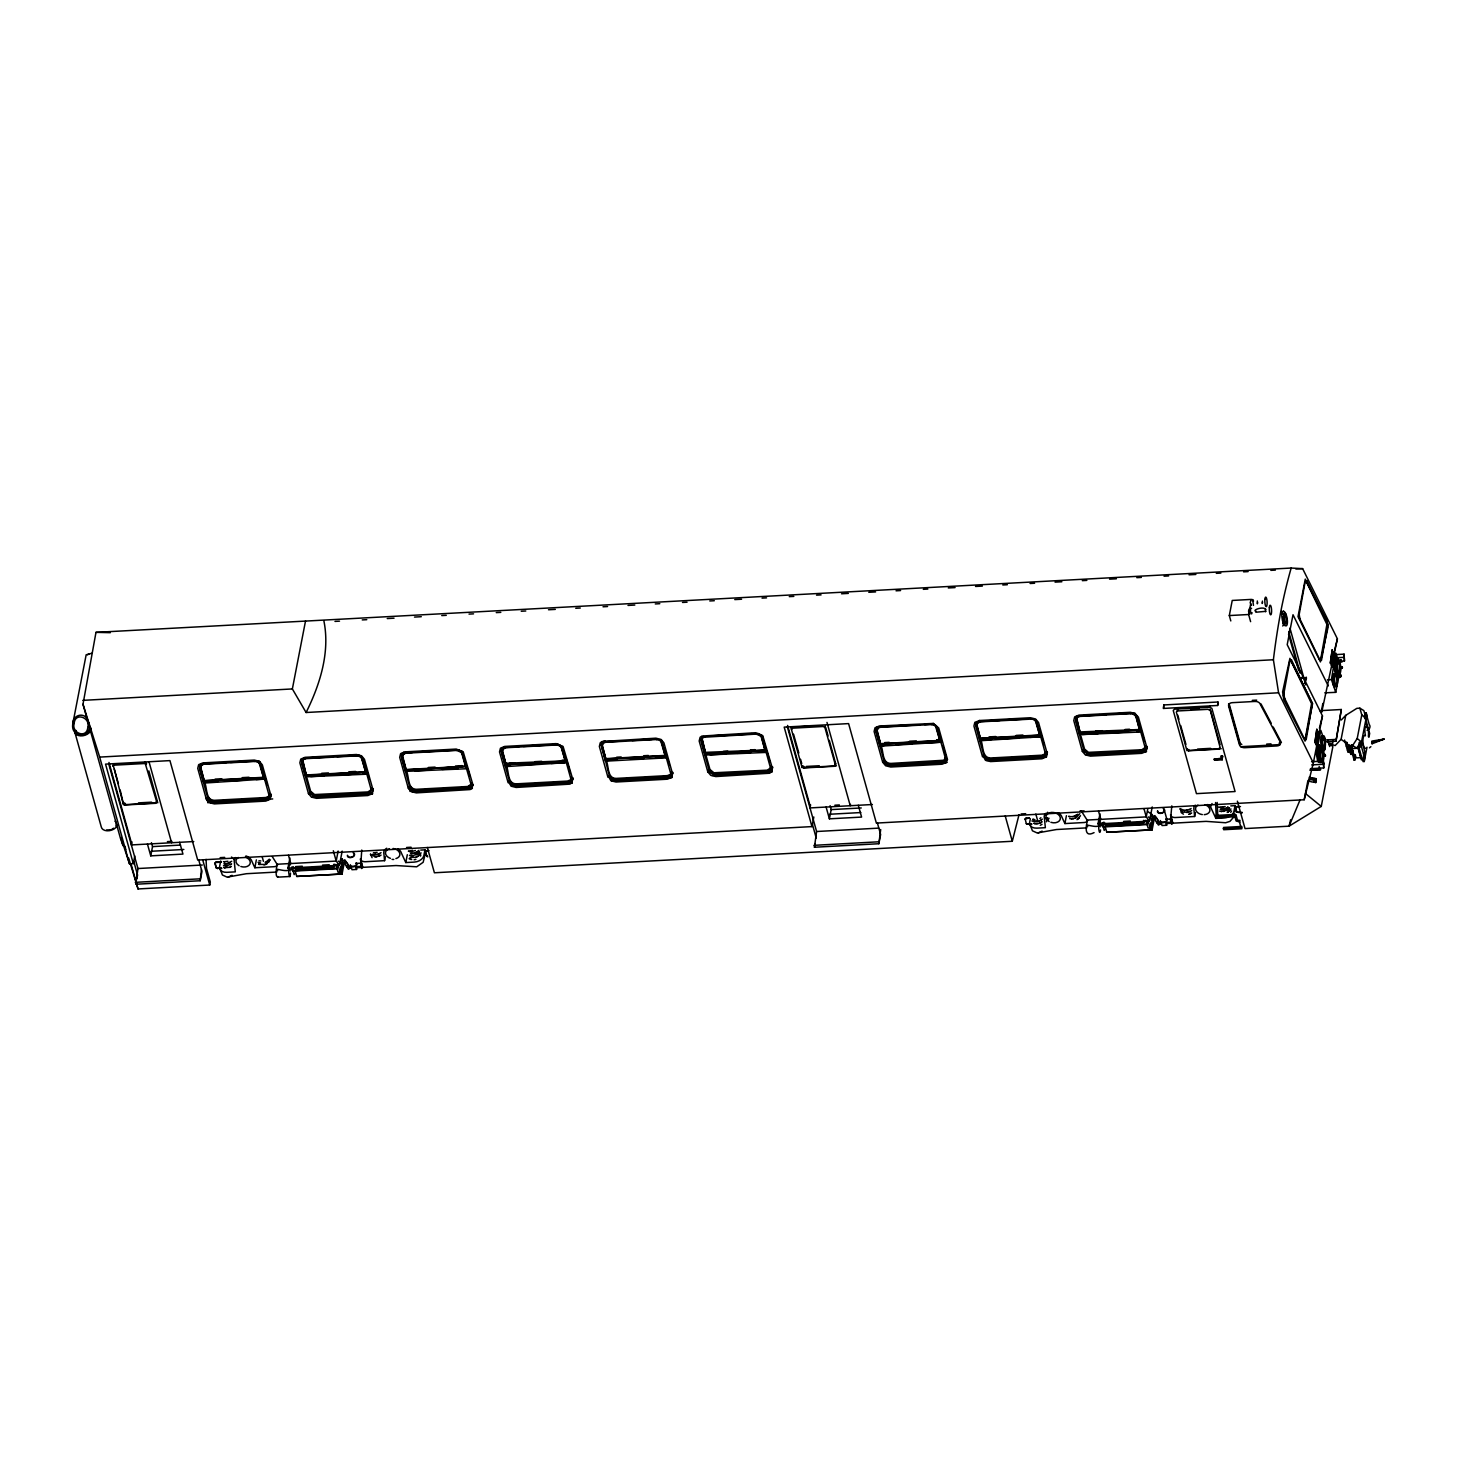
<?xml version="1.0" encoding="UTF-8"?>
<svg xmlns="http://www.w3.org/2000/svg" width="1457" height="1457" viewBox="0 0 1457 1457"><rect width="100%" height="100%" fill="white"/><g stroke="black" fill="none" stroke-linecap="round" stroke-linejoin="round"><path stroke-width="1.5" d="M1314.141 782.209C1305.636 781.772 1308.714 776.69 1315.798 780.296L1315.78 782.573L1314.141 782.209L1314.505 780.387L1308.75 779.149M1316.145 780.952L1316.163 778.675L1314.542 778.329L1315.78 782.573M92.119 653.191L86.163 654.794L72.923 723.109C69.444 739.537 94.486 738.317 88.622 722.253M370.533 854.021L372.063 857.699M1100.563 829.944C1099.234 839.086 1097.267 818.961 1100.29 826.811M1368.36 736.605C1369.707 724.839 1362.896 721.634 1365.428 735.803M1323.102 758.241L1322.701 762.812M1255.989 611.23C1251.29 610.41 1263.966 605.675 1265.787 609.591M1262.563 602.506L1262.199 603.489L1262.418 601.104M1283.69 692.658L1284.673 699.014M1299.043 613.433L1300.026 619.808M1163.487 708.43L1163.815 704.951L1217.943 702.001L1218.343 703.44L1217.615 705.479L1163.487 708.43L1163.815 704.951M1217.615 705.479L1217.943 702.001M220.244 869.173L222.375 874.983L227.11 877.15L246.433 873.708L276.812 872.051M1030.299 825.117L1032.43 830.8L1037.165 832.967L1056.489 829.525L1086.867 827.867M1234.443 814.9L1234.553 813.989M361.755 850.05L361.045 860.431A4.917 3.479 11 0 0 365.525 861.706L384.575 860.668L385.34 856.734M1171.81 805.867L1170.481 820.127L1171.665 824.334L1172.885 823.169L1170.536 814.754L1171.1 816.248A4.917 3.479 11 0 0 1175.58 817.523L1194.631 816.485L1195.396 812.551M290.234 870.995C286.756 863.345 289.961 884.563 290.489 873.071M1150.739 822.713L1151.831 829.871L1151.886 822.385M1331.061 743.088L1329.695 746.512L1327.673 740.593M1252.055 612.705C1251.053 617.495 1249.341 606.895 1251.581 608.334M1319.678 751.848L1320.315 748.588L1318.931 746.512L1320.625 748.57L1319.678 751.848L1319.842 746.949M1335.432 662.516L1335.923 658.801L1337.034 658.728L1336.998 664.101L1336.852 659.22L1335.432 662.516L1336.852 659.22M1333.137 740.265L1332.463 744.727L1335.158 745.547L1341.114 739.318L1345.758 715.332L1356.868 708.339L1359.873 708.175L1363.861 710.615L1366.101 718.465L1361.512 742.068L1356.613 748.006L1352.624 745.547L1349.619 745.711L1341.114 739.318M134.791 855.933L133.316 863.6L129.473 863.819L120.895 837.593L123.08 845.807L120.457 838.394L82.994 704.259L95.98 632.356L1291.175 568.048L1302.631 568.631L1337.399 638.84L1321.699 712.346M155.626 802.971L123.463 804.719L113.154 764.925M112.881 766.309L114.265 763.814M120.166 790.058L123.408 803.991L125.12 804.974L155.68 803.299L157.065 800.804L155.68 803.299M125.12 804.974L125.375 803.59L123.681 802.625M156.791 802.17L144.826 762.138M146.265 764.488L146.538 763.104M131.95 841.855L131.349 844.933L193.745 841.545M198.698 859.812L201.977 871.541L200.192 880.738L135.792 884.253L137.941 868.536L108.71 763.832M136.867 878.735L137.577 875.056L133.753 861.36M179.648 842.31L182.945 854.093L150.745 855.86L152.53 846.608L151.437 842.674M256.122 779.55L265.174 779.058L203.962 783.083L204.253 781.553C207.513 787.162 205.146 800.239 214.416 800.312L265.811 797.507L268.926 796.232L269.6 793.482M259.965 763.614L263.644 777.983L204.344 781.207L200.647 766.856M208.369 797.653L208.096 799.037L206.329 799.146L197.733 768.367L198.662 764.634L202.924 762.885L254.301 760.08L259.401 761.319L262.333 764.852L270.929 795.613L269.163 795.704L269.436 794.338L268.762 797.07L265.648 798.363L214.252 801.15L210.518 800.239L208.369 797.653L206.603 797.762L206.329 799.146L209.28 802.661L214.379 803.9L265.757 801.095L270 799.347L271.202 794.229L270.274 797.962L266.03 799.729M200.192 880.738L201.448 869.647M128.598 857.863L138.033 888.952L209.735 885.036L210.318 882.05L206.493 868.336L206.074 859.375M221.61 868.445L216.255 867.88L214.999 863.4L215.982 862.107L221.1 861.834M214.999 863.4L215.982 862.107M216.255 867.88L215.071 863.018M217.639 868.663L216.328 867.516M220.699 860.996L219.57 866.751A8.706 5.792 -15.6 0 0 226.855 872.324L235.305 871.869L234.34 862.271A9.033 6.393 11 0 1 235.633 857.536M272.332 856.68L277.522 864.984A4.917 3.479 11 0 1 273.88 866.715L254.848 867.753L256.359 859.885M1291.175 568.048A598.973 200.811 80 0 0 1280.885 611.066A598.973 200.811 80 0 0 1273.4 659.748L306.097 712.509L292.365 688.942L305.533 620.937M342.176 851.125L339.426 865.312L287.958 868.117L289.925 857.973M369.277 779.185L367.455 772.647L367.164 774.177L306.207 776.818M361.445 756.875L365.762 772.41L306.444 775.634L302.765 761.283M308.447 793.573L311.397 797.088L316.479 798.327L367.874 795.54L372.118 793.774L373.047 790.04L364.45 759.279L361.518 755.764L356.419 754.507L305.041 757.312L300.779 759.079L299.851 762.794L308.447 793.573L310.214 793.464L310.468 792.098L312.636 794.666L316.369 795.595L367.765 792.79L370.879 791.497L371.717 787.909M295.552 867.534L296.099 869.483L333.544 867.443L334.199 864.128M338.133 851.034L336.203 861.069L339.426 865.312M337.769 863.928L336.931 868.281L293.076 870.685M342.359 866.533L342.268 858.829L342.359 866.533L339.062 872.269L338.024 872.178L335.839 864.383M291.983 866.788L294.15 874.582L295.625 872.488L296.736 876.44L342.067 874.036L344.653 860.686M347.622 863.91L346.985 867.17L351.01 866.951M368.147 794.156L372.391 792.389L373.32 788.656L373.047 790.04L371.28 790.149L371.553 788.765M356.564 869.465L355.617 866.077L351.028 866.332L351.975 869.72L356.564 869.465L356.255 862.799A3.333 2.222 -15.6 0 1 354.47 866.642A3.333 2.222 -15.6 0 1 350.39 864.748M456.77 749.736L461.887 751.812L466.987 768.731L406.048 771.372M465.73 766.273L406.284 770.188L402.606 755.837M408.27 788.128L411.22 791.643L416.32 792.881L470.119 789.567L471.959 788.328L472.869 784.595L463.235 751.903L456.241 749.062L404.864 751.867L400.602 753.633L399.692 757.349L408.27 788.128L410.036 788.018L410.309 786.653L408.543 786.744L411.493 790.259L416.593 791.515M420.745 850.087L424.97 849.85L423.86 855.605A8.706 5.792 -15.6 0 1 414.243 862.107L405.793 862.562L407.304 854.713M428.795 850.506L425.317 851.07L428.722 850.87M425.644 852.272L423.149 862.289L416.702 866.806L396.013 865.549L356.637 867.698M426.883 856.024C430.052 859.32 423.677 852.873 425.389 850.688M472.869 784.595L471.121 784.704L471.376 783.32M505.524 763.268L566.445 760.773M566.955 762.594L505.743 766.619L506.034 765.089C509.294 770.698 506.927 783.775 516.197 783.848L567.574 781.061L570.707 779.768L571.381 777.036M561.109 745.984L565.425 761.519L506.107 764.743L502.428 750.391L504.086 747.405M508.384 781.298L511.061 786.197L516.142 787.454L569.96 784.121L571.781 782.883L572.71 779.149L563.076 746.458L556.082 743.616L504.687 746.421L500.443 748.188L499.514 751.903L508.111 782.682L509.877 782.573L510.132 781.207L508.384 781.298L511.316 784.813L516.415 786.07M572.71 779.149L570.944 779.258L571.217 777.874L570.543 780.606L567.41 781.899L516.033 784.704L512.299 783.775L510.132 781.207M661.551 740.939L666.65 757.84L605.566 761.173L605.875 759.643C609.135 765.253 606.749 778.329 616.02 778.402L667.415 775.616L670.53 774.323M661.569 741.704L665.248 756.074L605.948 759.297L602.251 744.946L602.816 742.706M616.238 780.624L611.157 779.368L608.206 775.852L610.884 780.752L615.983 782.008L667.361 779.204L671.622 777.437L672.533 773.703L663.955 742.943L661.004 739.428L655.905 738.171L602.105 741.504L600.266 742.742L599.355 746.458L607.933 777.237L609.7 777.146L609.973 775.761L612.122 778.348L615.856 779.258L667.251 776.454L670.366 775.16L671.24 773.048M667.634 777.819L671.877 776.053L672.806 772.337L672.533 773.703L670.785 773.813L671.04 772.429L671.076 773.886M705.188 752.377L766.109 749.881M769.824 761.774L766.764 750.865L766.473 752.395L705.534 755.036M761.41 736.259L765.089 750.628L705.771 753.87L702.092 739.5M707.774 771.791L710.706 775.306L715.806 776.563L769.606 773.23L771.445 771.991L772.374 768.258L762.721 735.566L755.746 732.725L701.928 736.058L700.107 737.297L699.178 741.03L707.774 771.791L709.523 771.7L709.796 770.316L708.029 770.407M767.457 772.374L771.718 770.607L772.629 766.892L772.374 768.258L770.607 768.367L770.88 766.983M791.807 727.917L791.533 729.301L792.663 728.172L823.223 726.497L824.917 727.48L835.444 765.162L834.333 766.291L803.754 767.948L802.06 766.983L802.315 765.599L804.027 766.582L803.754 767.948M824.917 727.48L825.19 726.096M810.602 804.847L810.001 807.925L872.397 804.519M133.316 863.6L105.541 764.124L169.941 760.609L197.715 860.085L811.968 826.593L813.826 817.013M877.351 822.804L880.629 834.533L878.844 843.73L814.445 847.245L816.594 831.51L787.363 726.824M814.445 847.245L815.155 843.567M834.333 766.291L835.717 763.778L829.288 740.283M835.444 765.162L835.717 763.778M858.3 805.284L861.597 817.086L829.397 818.834L831.182 809.6L830.089 805.666M850.524 804.355L850.251 805.721L826.993 722.435M941.532 742.178L880.319 746.184L884.982 745.255M936.323 726.715L940.02 741.085L880.702 744.327L877.023 729.957L878.662 726.988M947.287 758.715L945.538 758.824L945.793 757.44L945.119 760.172L942.005 761.465L890.628 764.269L886.894 763.359L884.727 760.773L882.96 760.864L882.687 762.248L885.637 765.763L890.737 767.019L942.114 764.215L946.376 762.448L947.287 758.715L938.709 727.954L933.245 723.364M933.3 723.437L879.281 725.987L875.02 727.753L874.109 731.487L882.687 762.248L884.454 762.157L884.727 760.773M878.844 843.73L880.702 829.543M1030.063 737.351L1041.373 736.732L980.16 740.739L980.452 739.209C983.712 744.818 981.344 757.913 990.614 757.986L1041.992 755.181L1045.124 753.888M1034.251 719.849L1036 721.197L1039.843 735.639L980.525 738.881L976.846 724.511M979.76 720.541L974.86 722.308L973.932 726.041L982.528 756.802L984.295 756.711L984.55 755.327L986.717 757.913L990.45 758.824L1041.828 756.019L1044.96 754.726L1045.634 751.994L1045.361 753.378L1047.128 753.287L1047.401 751.903L1046.472 755.637L1042.21 757.385M1026.038 817.923L1025.054 819.216L1029.443 817.741M1031.665 824.28L1026.311 823.715L1031.738 823.897M1030.372 818.743L1029.625 822.568A8.706 5.792 -15.6 0 0 1036.91 828.141L1045.361 827.685L1044.396 818.087A9.033 6.393 11 0 1 1045.689 813.352M1046.508 821.784L1047.255 817.851M1079.783 731.942L1140.685 729.465M1141.359 730.431L1141.068 731.979L1080.129 734.619M1135.986 715.824L1139.665 730.194L1080.366 733.436L1076.668 719.066M1081.185 810.802L1087.578 820.801A4.917 3.479 11 0 1 1083.935 822.531L1064.903 823.569L1066.415 815.701M1135.422 713.548L1130.322 712.291L1078.945 715.096L1074.683 716.862L1073.773 720.596L1082.351 751.357L1084.117 751.266L1084.39 749.881L1082.624 749.973M1152.232 806.941L1149.482 821.129L1098.013 823.933L1099.98 813.789M1103.969 822.149L1103.131 826.501L1146.987 824.097M1142.051 751.939L1146.295 750.191L1147.224 746.458L1146.95 747.842L1145.202 747.933L1145.457 746.549M1147.806 808.854L1146.258 816.885L1149.482 821.129M1147.952 820.218L1147.114 824.571L1103.259 826.957M1145.894 820.218L1148.08 827.995L1149.136 828.086L1152.414 822.349L1152.323 814.645L1147.588 811.494M1152.414 822.349L1152.323 814.645M1102.038 822.604L1104.206 830.399L1105.681 828.305L1106.792 832.257L1152.123 829.853L1154.709 816.503M1221.221 748.734L1186.909 750.592L1176.345 712.109L1177.711 709.759M1157.678 819.726L1157.04 822.986L1161.065 822.768M1166.62 825.281L1165.673 821.894L1161.083 822.149L1162.03 825.536L1166.62 825.281L1166.31 818.615A3.333 2.222 -15.6 0 1 1164.525 822.458A3.333 2.222 -15.6 0 1 1160.446 820.564M1187.109 748.57L1188.584 750.774L1219.145 749.098L1220.256 747.969L1209.966 709.067M1188.584 750.774L1188.821 749.535M1209.893 707.246L1174.524 709.177L1173.231 710.47L1196.452 793.646L1235.081 791.533L1211.86 708.357L1209.893 707.246L1210.13 706.008M1230.801 620.937L1229.307 615.564L1232.24 600.448L1251.563 599.392M1214.318 759.261L1220.784 758.277L1221.221 756.019L1222.496 755.964L1222.186 759.807L1214.573 760.208L1214.318 759.261L1221.931 758.86L1222.496 755.964M1214.573 760.208L1214.428 758.623M1219.145 749.098L1219.382 747.878M1250.616 621.665L1248.631 614.508L1250.725 603.708M1228.67 816.885A8.706 5.792 -15.6 0 1 1224.299 817.923L1215.848 818.379L1217.378 810.529M1216.941 816.503L1217.16 815.374L1235.336 814.39L1235.427 816.685L1217.269 817.668L1216.941 816.503L1235.117 815.519M1223.388 828.559L1223.607 827.449L1241.765 826.447L1241.874 828.742L1223.716 829.725L1223.388 828.559L1241.546 827.576M1230.801 805.903L1235.026 805.666L1233.915 811.422A8.706 5.792 -15.6 0 1 1231.456 815.192M1234.953 811.931L1235.7 808.089M1242.22 812.787L1236.866 812.223L1242.293 812.423M1289.882 660.731L1283.435 695.863L1304.27 738.572L1306.128 739.591M1305.217 581.507L1298.788 616.639L1319.605 659.365M1306.455 678.051L1302.139 677.323L1301.957 678.215L1306.455 678.051L1304.507 683.533M1304.543 681.075L1305.126 678.051L1304.798 682.022M1305.144 682.532L1306.201 677.104M1306.182 739.61L1312.338 703.622L1291.521 659.985M1328.001 627.53L1320.424 661.915L1298.005 616.639L1305.272 579.139L1327.017 621.174M811.968 826.593L784.194 727.116L848.593 723.601L876.367 823.078L1304.197 799.747L1307.931 780.478M1321.208 711.981L1322.865 703.421M1304.197 799.747L1313.34 763.013L1322.464 715.897L1287.205 644.686L1293.015 614.745L1328.274 685.956M1319.222 750.191L1318.931 746.512M1320.006 751.83L1320.042 746.458M1336.998 664.101L1337.034 658.728M1322.41 761.155L1325.123 743.07M1324.759 692.822L1335.741 692.348L1339.019 675.447M1322.555 763.249L1323.138 759.17L1322.155 762.612M1310.462 768.659L1323.757 767.93L1323.357 761.082L1311.591 761.72M1338.236 660.003A8.687 2.04 86.9 0 1 1338.728 661.423L1344.465 660.986L1344.082 654.138L1335.231 654.63M1322.956 763.231L1323.138 759.17M1339.948 675.52L1340.13 671.458L1339.566 675.538L1338.783 673.571L1339.73 673.516M1323.757 767.93L1323.357 761.082M1344.465 660.986L1344.082 654.138M1237.375 801.168L1245.025 828.578L1289.063 826.174L1321.262 806.413L1332.864 746.567L1329.349 743.707M1324.795 741.813L1335.996 741.194L1341.314 709.504L1319.769 710.688M1335.996 741.194L1341.314 709.504M1347.215 742.524L1346.432 746.603L1349.055 746.476L1350.056 750.009L1347.415 750.155M1351.969 753.415L1347.871 751.83L1348.617 747.933M1353.407 754.234L1350.785 754.38L1350.165 748.88L1351.258 753.761L1347.543 748.006M1355.902 756.201L1354.136 760.172L1350.93 748.661L1351.677 744.746M1350.785 754.38L1351.149 752.431M1352.679 744.691L1351.932 748.607L1355.137 760.117M1352.752 745.219L1352.114 748.516L1354.755 757.95L1360.947 757.622L1358.306 748.188M1352.624 745.547L1357.214 738.48L1361.785 714.877L1359.873 708.175M1354.136 760.172L1354.901 756.256M1354.755 757.95L1355.392 754.653M1364.353 717.063L1364.99 713.748M1361.767 740.775L1365.118 752.741L1363.879 752.795L1363.005 761.574L1364.244 761.501L1367.012 747.186M1364.244 761.501L1365.118 752.741M1368.943 737.26L1369.671 733.472L1365.846 719.758M1371.674 742.342L1371.929 741.085L1384.15 739.081L1372.075 743.78L1371.674 742.342L1384.15 739.081L1374.297 741.941M1372.075 743.78L1372.33 742.524M1180.662 809.455L1181.19 812.587L1183.448 814.172M1314.159 780.351L1314.524 778.748L1309.114 777.328L1314.524 778.53M1315.798 780.296L1316.163 778.675M72.923 723.109C72.85 714.913 84.397 711.854 87.602 719.776M1290.611 819.763L1289.063 826.174L1300.118 799.729M1333.629 653.974L1337.399 638.84M1319.405 728.19L1322.464 715.897M427.338 847.482L434.405 872.779L1012.287 841.272L1019.026 814.7M1265.805 611.339L1255.807 612.231M1338.91 675.137L1337.945 677.651L1336.652 677.45M289.852 863.546L277.467 864.22C276.393 865.44 274.881 878.735 277.977 876.549M340.847 866.314L341.776 874.054L341.575 866.095M1330.569 743.544L1329.258 744.727L1327.983 740.174M420.472 856.115L420.854 854.986M1304.907 582.381L1306.802 580.651M1289.554 661.587L1291.448 659.857M1210.585 806.577L1212.06 803.535M268.653 862.362L269.053 861.415M270.437 859.867L265.593 864.511L258.545 864.365M1079.892 813.716L1075.102 818.288M1078.708 818.178L1079.109 817.231M1080.493 815.683L1078.107 818.852M1340.476 677.068L1341.223 675.301L1340.476 677.068L1338.582 675.392L1339.493 677.068M1323.466 764.779L1323.885 762.994M419.816 854.294L419.197 855.132M87.456 654.794L89.351 653.811M306.097 712.509C320.012 684.553 330.247 652.19 323.873 620.809M1233.751 817.067L1229.927 821.384L1225.647 822.75L1206.068 821.366L1166.693 823.515M1251.417 605.493L1250.161 602.652L1251.162 599.993M1253.475 605.384L1252.638 599.519L1253.548 601.067M199.463 766.819L203.616 764.251M200.483 766.346L202.177 764.561M302.601 760.773L304.422 758.296M371.754 789.384L367.929 791.934L314.603 794.557L310.632 791.242L306.99 778.165M401.422 755.801L405.574 753.233M402.442 755.327L404.117 753.542M471.576 783.939L467.752 786.489L416.374 789.293C407.086 789.22 409.472 776.144 406.212 770.534M471.412 784.777L467.588 787.345L416.21 790.149L412.477 789.22L410.309 786.653M473.197 785.214L467.97 788.711M501.244 750.355L505.397 747.787M602.051 742.25L601.377 744.982L604.619 756.62M601.085 744.909L601.923 742.943L605.365 741.649M701.928 738.99L702.638 737.26M771.063 767.602L767.238 770.17L713.93 772.775L709.96 769.478L706.299 756.383M876.094 728.555L876.804 727.262M876.677 727.954L876.003 730.704L880.319 746.184M947.615 759.334L942.388 762.831M977.392 722.271L976.718 725.204L980.525 738.881M976.682 724.002L979.814 721.907M1075.758 717.664L1076.468 716.37M1076.523 718.556L1077.233 716.826M1145.657 747.168L1141.833 749.736L1088.506 752.358L1084.554 749.044L1080.894 735.949M1319.405 744.982L1318.039 752.067L1319.204 762.248M1366.083 748.406C1362.677 749.317 1361.603 735.912 1364.918 735.311M287.958 868.117L290.781 863.546L288.468 855.295M1098.013 823.933L1100.836 819.362L1098.523 811.112M419.416 851.926L418.651 853.037M418.141 856.097L421.109 852.891M1229.471 807.761L1228.579 809.054M1229.253 810.948L1229.999 809.837M1228.196 811.913L1230.983 808.945M1230.691 812.332L1231.602 810.966M341.302 864.547L343.215 862.18M1151.358 820.364L1153.27 817.996M269.308 859.175L266.412 861.816M1340.385 660.003L1339.602 662.243L1340.677 661.004L1341.915 662.115L1341.023 659.966L1340.677 661.004M1339.73 673.425L1338.655 674.664L1337.726 673.699L1339.438 672.424L1340.112 674.846L1339.165 674.901M1323.393 747.714L1322.592 749.954L1324.304 748.679L1324.923 749.827L1324.031 747.678L1323.666 748.716M1321.372 761.374L1322.446 760.153M1078.945 818.16L1076.996 819.672M303.748 758.441L301.909 760.39L306.079 775.324L366.272 772.046M1341.296 719.995L1345.758 715.332M1047.674 812.278L1044.669 815.629M419.561 852.272L416.265 854.84M1228.014 806.959L1227.104 807.797M417.048 851.981L418.979 850.269M1229.453 808.253L1226.32 810.657M1369.434 747.86L1370.891 746.658M1077.779 814.208L1074.556 816.266M231.699 861.287L226.782 863.619M230.479 864.711L231.608 863.855M411.056 850.761L409.927 851.617L412.222 851.617M1039.824 818.561L1040.899 817.741M1040.535 820.528L1042.356 819.107M1041.063 822.586L1042.174 821.748M202.304 763.869L200.52 767.529L204.344 781.207M303.766 758.387L301.745 762.011L306.079 777.51M303.183 759.734L304.294 758.988M402.387 753.142L403.735 752.249M503.94 748.097L502.301 751.083L506.107 764.743M601.777 743.635L605.238 742.342M603.781 742.651L602.123 745.638L605.948 759.297M701.618 738.189L703.749 736.514M702.511 737.952L705.061 736.896M878.535 727.662L876.877 730.649L880.702 744.327M976.372 723.2L979.486 721.907L1031.21 719.102M1076.213 717.755L1078.326 716.097M1077.087 717.518L1078.198 716.789M417.649 851.507L414.225 853.383M418.123 853.62L413.005 855.623M416.829 856.898L418.724 855.678M1225.756 808.617L1227.705 807.324M1228.178 809.436L1221.093 811.458M1227.195 812.478L1228.779 811.494M381.06 852.673L377.745 854.458L372.355 854.367M381.078 855.113L376.489 856.716M1189.276 809.691L1191.116 808.489M1189.823 811.731L1191.717 810.511M1191.68 812.97L1188.948 814.317M410.583 851.161L412.367 850.287M1221.804 808.544L1223.024 807.979M1305.181 581.634L1306.656 582.472L1326.908 624.397L1320.789 658.673L1319.568 659.365M1289.827 660.841L1291.303 661.678L1311.555 703.604L1305.436 737.879L1304.725 738.881L1303.687 737.788M1249.614 614.271L1248.522 611.12L1249.523 608.461M1265.441 608.844L1265.587 611.74M228.203 877.15L232.082 875.293M1038.258 832.967L1042.137 831.109M228.549 863.327L229.933 862.653M230.916 864.329L225.398 865.84M229.641 867.425L231.353 866.478M265.138 862.307L266.758 861.542M267.36 863.564L263.899 864.857M1039.187 821.001L1040.972 820.145M1039.697 823.241L1041.409 822.294M1040.262 825.299L1042.028 824.352M1076.377 815.246L1072.826 816.576M1076.814 817.359L1073.39 818.634M1353.316 750.901L1350.766 751.994L1347.051 746.221M415.427 850.469L411.766 851.544M416.01 852.509L410.51 853.602M415.372 857.463L417.139 856.643M1220.019 807.378L1225.155 806.577M1220.565 809.418L1226.066 808.325M377.745 854.312L379.494 853.638M378.31 856.352L380.077 855.678M1180.188 808.617L1184.031 810.511L1189.549 809.455M1186.854 812.587L1190.132 811.494M1188.93 814.208L1190.715 813.516M227.893 861.287L224.287 861.761M229.732 867.261L224.251 867.771M1039.151 821.183L1031.902 820.965M1039.788 823.078L1036.109 823.751M305.733 758.678L302.291 759.971L301.617 762.703L310.214 793.464M405.374 752.54L402.259 753.834L401.458 757.258L410.036 788.018M405.702 752.54L403.152 753.597L402.46 756.529M505.524 747.095L502.082 748.388L501.281 751.812L509.877 782.573M603.398 741.358L605.165 740.957M702.966 737.297L756.438 734.091M567.793 783.265L572.055 781.498L572.983 777.783M880.119 726.661L878.025 727.061L893.542 726.278M879.992 727.353L876.549 728.646L875.876 731.378L884.454 762.157M979.942 721.215L976.5 722.508L975.698 725.932L984.295 756.711M1077.543 716.862L1079.655 716.462M415.372 857.335L409.927 857.335M414.098 859.776L415.937 859.393M1221.822 807.36L1223.68 806.978M1222.368 809.4L1224.244 809.017M1223.06 811.44L1224.863 811.075M375.269 852.655L377.144 852.29M1185.998 810.493L1187.801 810.128M1188.366 812.168L1182.938 812.168L1179.988 809.145M1340.258 669.109L1340.24 666.851C1343.135 665.685 1343.318 669.182 1340.294 668.253M1325.123 754.526L1325.615 755.837L1324.54 755.946L1323.302 755.964L1323.229 754.562L1325.123 754.526L1325.178 755.91M1073.026 816.685L1069.001 816.576M1071.514 818.816L1073.59 818.707M224.852 863.801L227.001 863.746M227.565 865.786L223.522 865.677M1037.402 821.493L1035.453 821.657M1038.204 823.66L1034.306 823.587M334.983 621.41L339.517 621.156M362.247 619.917L366.782 619.68M387.234 618.551L394.046 618.187M414.48 617.076L421.292 616.693M441.744 615.582L446.279 615.328M469.008 614.089L473.543 613.852M496.254 612.614L500.807 612.359M521.242 611.248L525.795 610.993M548.506 609.755L555.317 609.39M575.752 608.279L580.305 608.024M603.016 606.786L607.569 606.531M628.003 605.42L634.815 605.056M655.268 603.945L659.802 603.69M682.513 602.451L687.067 602.196M709.778 600.958L714.312 600.721M734.765 599.592L741.577 599.228M762.029 598.117L766.564 597.862M789.275 596.623L793.828 596.387M816.539 595.148L821.074 594.893M841.527 593.782L848.338 593.4M868.791 592.289L875.602 591.924M896.037 590.813L900.59 590.559M923.301 589.32L927.836 589.065M948.288 587.954L955.1 587.59M975.534 586.461L982.364 586.096M1002.798 584.986L1007.352 584.731M1030.063 583.492L1034.597 583.255M1055.05 582.126L1061.862 581.762M1082.296 580.651L1086.849 580.396M1109.56 579.158L1116.372 578.793M1136.824 577.664L1141.359 577.427M1164.07 576.189L1168.623 575.934M1189.058 574.823L1195.869 574.459M1216.322 573.33L1220.857 573.093M1243.586 571.854L1248.121 571.599M1270.832 570.361L1275.385 570.106M1295.819 568.995L1302.631 568.631M1229.307 615.564L1248.631 614.508M82.812 700.362L292.365 688.942M1337.817 657.672L1343.463 657.362M1335.286 662.043L1336.415 661.988M1339.566 672.843L1340.513 672.788M1339.784 674.391L1339.966 672.806M1327.345 679.836L1331.425 679.618L1335.741 692.348M82.994 704.259L99.677 757.094L1278.572 692.785L1313.34 763.013M1252.273 700.362L1256.699 700.125M131.476 763.213L140.036 762.74M799.401 726.77L807.979 726.315M114.01 765.18L144.571 763.523M979.104 720.541L1030.5 717.736L1035.581 718.993L1038.531 722.508L1047.128 753.287L1046.199 757.003L1041.955 758.769L990.56 761.574L985.478 760.317L982.801 755.418L985.733 758.951L990.833 760.19M1190.624 709.322L1199.202 708.849M203.434 763.559L219.388 762.703M230.242 762.102L246.215 761.246M310.013 757.749L325.986 756.893M336.822 756.292L352.794 755.418M416.556 751.939L432.51 751.083M443.365 750.482L457.097 749.736M505.215 747.095L512.245 746.731M523.081 746.13L539.054 745.274M552.13 744.545L556.92 744.29M605.037 741.649L618.77 740.921M631.846 740.192L645.578 739.464M711.562 735.84L725.295 735.111M738.389 734.383L752.103 733.654M879.791 726.679L886.821 726.296M897.676 725.695L913.63 724.839M924.485 724.238L931.515 723.856M979.632 721.233L993.364 720.487M1004.201 719.885L1020.173 719.029M1083.917 715.533L1099.889 714.677M1112.966 713.948L1126.698 713.22M203.853 763.887L226.054 762.685M230.497 762.43L252.698 761.228M310.414 758.077L332.615 756.875M337.041 756.62L359.242 755.418L362.101 757.112L371.28 790.149M412.458 752.504L403.589 752.996L401.75 754.945L406.284 770.188M416.902 752.267L439.103 751.065M443.547 750.81L459.082 749.973L462.652 753.233M518.947 746.712L503.412 747.55L501.572 749.499L505.743 764.433L565.935 761.155M523.391 746.458L545.592 745.255M552.239 744.891L558.905 744.527M625.435 740.903L603.234 742.105L601.395 744.053L605.566 758.988L665.758 755.709M632.101 740.538L652.08 739.446M711.945 736.186L731.924 735.093M738.59 734.729L758.569 733.636L761.428 735.33L770.607 768.367M897.986 726.023L920.168 724.821M924.612 724.584L933.5 724.093L936.359 725.786L945.538 758.824M1000.03 720.468L977.829 721.67L975.99 723.619L980.16 738.553L1040.353 735.275M1004.474 720.232L1026.657 719.011M1084.318 715.861L1106.519 714.659M1113.184 714.294L1133.164 713.202L1136.005 714.895L1145.202 747.933M1177.475 710.98L1208.035 709.322L1209.729 710.288M203.306 764.251L255.011 761.446M305.424 758.678L357.129 755.873L360.535 756.784M405.246 753.233L456.952 750.428M505.069 747.787L556.793 744.982M604.91 742.342L656.615 739.537M879.664 727.353L931.369 724.548M1079.327 716.462L1131.033 713.657M1364.972 712.947L1365.974 712.892L1369.179 724.384A7.267 4.826 -15.6 0 1 1368.05 730.248L1367.048 730.303M215.071 779.113L221.846 778.748M242.208 777.637L249.001 777.255M321.706 773.285L328.481 772.92M348.842 771.809L355.635 771.445M428.322 767.475L435.097 767.111M455.458 766L462.251 765.635M510.059 763.013L514.576 762.776M534.938 761.665L541.713 761.301M562.074 760.19L566.609 759.935M616.675 757.203L621.192 756.966M643.812 755.728L648.347 755.473M723.291 751.393L727.808 751.138M750.428 749.918L754.963 749.663M884.636 742.596L889.171 742.342M909.514 741.231L916.307 740.866M936.669 739.755L941.186 739.5M988.993 736.896L995.787 736.532M1016.148 735.421L1022.923 735.038M1095.609 731.086L1102.403 730.704M1125.023 729.483L1129.539 729.228M203.598 780.57L264.664 777.237M366.782 771.664L305.697 774.997L304.058 769.077M466.604 766.218L405.538 769.551L401.677 754.416M605.201 758.66L665.394 755.382M879.955 743.671L941.022 740.356M979.778 738.225L1040.863 734.911L1039.205 728.974M264.154 777.601L203.962 780.897L199.791 765.963L201.631 764.014L199.5 768.276L208.096 799.037M405.902 769.879L466.113 766.601M765.599 750.264L705.407 753.542L701.236 738.608L703.075 736.659L700.944 740.921L709.523 771.7M940.53 740.721L880.319 743.999L876.167 729.065M1140.175 729.83L1079.983 733.108L1075.812 718.174L1077.652 716.225L1075.521 720.487L1084.117 751.266M217.676 781.644L204.089 782.391L200.319 768.841M228.986 781.043L244.812 780.169M310.742 776.581L324.31 775.834M335.62 775.215L351.447 774.359M362.775 773.74L367.291 773.485M415.099 770.88L430.926 770.024M442.236 769.405L458.081 768.531M510.405 765.69L505.87 765.927L502.082 752.377M521.715 765.071L537.542 764.197M551.11 763.468L564.697 762.721M605.711 760.481L617.021 759.862M630.59 759.133L644.158 758.387M655.468 757.767L666.778 757.148M710.051 754.799L725.896 753.925M737.206 753.324L750.774 752.577M762.084 751.958L766.619 751.703M896.292 744.636L912.137 743.78M923.447 743.161L939.273 742.287M980.288 740.065L991.598 739.446M1002.908 738.826L1018.753 737.952M1082.387 734.492L1098.214 733.618M1111.782 732.889L1125.369 732.143M1136.679 731.523L1141.195 731.287M138.47 802.88L151.583 802.17M806.213 766.455L819.308 765.745M804.264 767.584L836.427 765.836M1322.737 740.138L1335.504 739.446M221.61 801.077L230.516 800.603M248.327 799.62L257.252 799.146M328.171 795.267L337.095 794.793M357.129 793.683L363.813 793.318M436.918 789.348L443.602 788.984M463.654 787.891L470.338 787.509M516.707 784.995L523.373 784.631M543.425 783.538L550.109 783.174M623.214 779.185L629.898 778.821M649.949 777.728L656.615 777.364M729.72 773.376L738.626 772.884M756.456 771.919L765.362 771.427M891.283 764.561L897.967 764.197M918.019 763.104L924.703 762.74M997.79 758.751L1004.474 758.387M1024.526 757.294L1031.21 756.93M1104.315 752.941L1110.999 752.577M1128.811 751.593L1137.717 751.12M1266.698 744.09L1270.996 743.853M212.649 801.805L217.111 801.55M221.555 801.314L243.829 800.093M248.291 799.857L268.343 798.764M314.767 796.232L323.673 795.741M328.135 795.504L350.409 794.284M357.092 793.919L370.46 793.191M414.589 790.787L430.197 789.931M436.863 789.567L459.155 788.346M463.599 788.11L470.283 787.745M514.43 785.341L538.926 784.012M543.388 783.757L570.106 782.3M614.253 779.896L618.715 779.659M623.159 779.404L645.433 778.202M649.895 777.947L669.947 776.854M714.094 774.45L725.222 773.849M729.684 773.594L751.958 772.392M756.402 772.137L769.77 771.409M889.007 764.907L911.281 763.687M917.965 763.322L938.017 762.23M997.754 758.97L1020.027 757.767M1024.49 757.513L1044.542 756.42M1088.67 754.016L1099.816 753.415M1104.26 753.16L1126.534 751.958M1130.996 751.703L1144.364 750.974M212.576 802.224L272.714 798.946M314.676 796.651L372.61 793.5M414.517 791.206L472.432 788.055M514.339 785.76L572.255 782.609M614.18 780.315L672.096 777.164M714.003 774.869L771.919 771.718M888.934 765.326L946.85 762.175M988.757 759.88L1046.672 756.729M1088.598 754.435L1146.513 751.284M210.263 802.771L268.179 799.602M312.381 797.198L372.518 793.919M412.204 791.752L472.341 788.474M514.266 786.179L572.182 783.028M611.867 780.861L672.005 777.583M711.69 775.415L771.846 772.137M888.843 765.745L946.759 762.594M986.444 760.427L1044.378 757.276M1086.285 754.981L1146.422 751.703M1197.545 749.062L1210.64 748.352M1240.526 746.731L1280.229 744.563M1318.294 749.754L1319.405 749.699M1350.93 748.661L1359.126 748.206L1360.255 742.36L1359.254 742.396L1358.124 748.261L1361.33 759.771L1363.752 759.753M1222.751 756.912L1221.221 756.019M1349.783 750.829L1352.424 750.683M1214.701 759.571L1221.057 759.224M1323.502 760.499L1322.774 762.102L1322.956 760.536M1311.664 764.907L1322.737 764.306M1309.788 770.079L1320.771 769.606L1310.572 770.17M167.409 841.6L171.871 841.363L171.598 842.747L148.96 761.629M834.861 805.211L839.341 804.956M152.53 846.608L180.449 845.078M831.182 809.6L861.251 807.961M151.091 851.27L183.837 849.467M829.743 814.244L860.832 812.551M220.153 857.645L224.706 857.39M406.539 847.482L411.074 847.227M1021.138 813.953L1025.673 813.698M1079.874 811.075L1084.117 810.857M1238.851 806.322L1235.372 806.887L1240.49 806.595M215.909 862.489L221.027 862.198M1025.965 818.306L1029.37 818.124M1044.669 818.506L1049.095 818.269M137.941 868.536L202.341 865.021M816.594 831.51L878.771 828.122M290.781 863.546L336.203 861.069L333.325 850.761M1099.908 819.362L1087.523 820.036C1086.248 825.263 1083.371 838.212 1094.061 832.621M1100.836 819.362L1146.258 816.885L1143.945 808.635M217.712 868.299L221.683 868.081M295.552 866.587L302.291 866.223M322.525 865.112L329.264 864.748M355.635 863.473L361.646 863.145L361.026 866.405L357.02 866.624M1123.584 821.42L1130.322 821.056M1165.691 819.289L1171.701 818.961L1171.082 822.222L1167.075 822.44M288.65 869.738C286.519 872.707 272.823 866.879 277.65 870.776M1098.705 825.554C1096.575 828.523 1082.879 822.695 1087.705 826.611M293.203 871.14L337.059 868.754L337.897 864.402L340.592 874.054L342.067 874.036M135.264 882.341L199.664 878.844M813.917 845.333L878.316 841.818M277.813 877.15L290.198 876.477M296.736 876.44L340.592 874.054M1106.792 832.257L1152.123 829.853M373.466 852.673L375.615 852.746M412.677 853.675L411.42 853.711M374.74 854.767L376.216 854.749M413.26 855.714L409.417 855.314M374.74 856.734L376.798 856.771M110.331 632.684L95.98 632.356M1221.239 809.527L1220.219 809.272M392.079 859.393L393.754 859.466M1240.071 820.4L1236.938 820.164L1237.685 820.91L1235.937 814.663M1069.711 818.652L1072.042 818.852M1033.924 819.581L1032.813 819.198M258.945 860.759L260.821 860.941M1033.031 819.453L1034.907 819.617M223.449 861.688L224.906 861.834M223.868 863.764L225.398 863.892M1130.705 713.675L1132.635 713.857M1030.882 719.121L1032.813 719.303M931.187 723.874L934.92 724.785M931.041 724.566L934.775 725.477M1090.656 754.744L1083.68 751.903M756.128 734.091L761.246 736.167M656.287 739.537L660.021 740.466M891.01 765.635L885.911 764.379L882.96 760.864M556.592 744.29L558.523 744.491M556.465 744.982L559.834 745.729L562.347 748.479M456.624 750.428L461.76 752.504M716.079 775.179L709.085 772.337M356.801 755.873L358.732 756.056M254.684 761.446L256.614 761.629M316.752 796.961L309.758 794.12M214.634 802.534L209.553 801.277L206.603 797.762M1218.434 807.051L1220.857 807.451M1219.473 811.13L1221.858 811.549M1184.796 810.584L1183.776 810.383M408.379 851.234L410.801 851.635M411.803 855.733L410.783 855.55M375.341 856.789L370.406 854.458M1068.582 816.284L1069.948 816.703M1034.525 821.621L1033.432 821.293M1033.814 823.241L1035.144 823.66M258.035 862.325L260.493 862.89M223.759 867.425L225.088 867.844M410.747 859.466L409.126 858.701M1132.745 713.129L1136.733 716.48L1141.068 731.979M1132.617 713.821L1135.841 715.751M1032.794 719.266L1034.616 720.031M758.168 733.545L762.157 736.896L766.473 752.395M558.395 745.164L560.198 745.911M358.841 755.327L362.829 758.678L367.164 774.177M256.76 760.936L258.545 761.665M256.596 761.592L258.417 762.357M409.526 851.38L408.78 851.125M411.748 859.575L410.328 858.555M257.124 760.991L259.983 762.685L269.163 795.704M258.69 863.855L259.765 864.511M1257.318 600.976L1257.355 603.817L1257.628 602.397M1148.316 816.903L1151.485 818.998M1104.115 827.248L1100.946 825.154L1100.017 821.803M338.261 861.087L341.43 863.181M290.89 869.337L294.059 871.432M1319.241 744.782L1321.153 748.115M1305.436 793.5L1321.262 806.413M1361.785 714.877L1366.101 718.465M1357.214 738.48L1361.512 742.068M1134.712 713.202L1138.372 717.063L1146.95 747.842L1146.04 751.557L1141.778 753.324L1090.401 756.128L1085.301 754.872L1082.351 751.357M1134.22 713.711L1136.606 717.172M1134.092 714.404L1135.859 716.516L1139.665 730.194M1034.397 719.157L1036.765 722.617M934.556 724.603L937.07 727.371L941.404 742.851M934.429 725.295L936.177 726.642M759.498 734.838L761.264 736.951L765.089 750.628M659.802 739.591L662.188 743.034M659.675 740.283L661.423 741.613M559.98 745.037L562.493 747.787L566.809 763.286M460.139 750.482L462.525 753.925M460.011 751.175L461.778 753.287L465.603 766.965M360.189 756.62L362.702 759.37M258.69 760.991L260.075 762.138M258.199 761.501L260.712 764.251L265.047 779.75M258.071 762.193L259.801 763.523M231.517 857.026L234.613 859.812M1319.04 658.582L1321.481 660.385L1327.964 624.361L1306.874 580.778M1349.601 745.128L1351.459 748.006M1337.544 658.655C1332.736 654.503 1334.302 669.364 1334.903 672.351M1084.39 749.881L1086.54 752.468L1090.273 753.378L1141.669 750.574L1144.783 749.28L1145.621 745.711M1036.146 720.505L1041.227 737.424M1035.399 720.814L1039.843 735.639M935.704 725.568L936.942 728.045M935.558 726.242L940.02 741.085M760.773 735.093L762.011 737.588M709.796 770.316L711.963 772.902L715.697 773.813L767.074 771.008L770.188 769.715L771.044 766.145M661.678 740.247L662.461 741.668M660.804 741.231L665.248 756.074M560.981 746.676L565.425 761.519M462.015 751.138L462.798 752.54M361.318 757.567L365.762 772.41M259.328 762.448L260.584 764.943M259.2 763.14L263.644 777.983M1260.961 703.877L1271.178 723.182M1273.236 727.043L1281.413 742.505M1338.018 674.7L1337.125 672.551L1337.399 673.553M1324.031 747.678L1324.632 748.825M1320.734 761.41L1320.133 760.263L1321.007 762.43M1215.848 818.379L1211.496 808.963A9.033 6.393 11 0 0 1207.653 804.519M1064.903 823.569L1061.934 817.122A9.033 6.393 11 0 0 1058.073 812.678M405.793 862.562L401.44 853.146A9.033 6.393 11 0 0 397.597 848.702M254.848 867.753L251.879 861.306A9.033 6.393 11 0 0 245.923 855.933M1346.468 742.014L1346.833 743.052M1365.901 722.581L1368.05 730.248M1341.023 659.966L1341.314 660.968M1340.094 665.813L1335.778 653.082L1331.425 679.618M1363.879 752.795L1364.371 754.544M1336.215 662.48L1336.688 664.119M1338.382 673.662L1338.655 674.664M1344.592 740.065L1347.871 751.83M1324.522 740.957L1320.807 730.339L1316.29 753.579L1317.711 761.392M1289.973 628.186L1305.8 684.881M1302.139 677.323L1302.412 678.27M1288.698 631.446L1300.19 672.97M1288.553 634.269L1298.569 670.147M1319.15 766.528L1319.987 769.533M1229.125 703.767L1239.852 742.196A4.59 3.242 11 0 0 1241.801 744.454M1228.561 703.84L1239.943 744.582M1210.53 710.397L1220.037 744.472M1221.931 758.86L1222.186 759.807M1235.026 805.666L1236.866 812.223M1241.2 828.232L1239.251 821.256L1239.998 822.003L1236.101 821.001L1234.37 814.754M1177.748 715.077L1178.932 719.266M1180.68 725.55L1185.943 744.381M1164.289 810.092L1166.948 819.617M1141.978 732.616L1144.401 741.34M1136.879 715.788L1138.5 721.597M1148.608 822.549L1150.648 829.871M1143.818 820.327L1144.364 822.276L1103.896 824.48L1103.368 822.531M1143.053 821.311L1143.599 823.26L1106.154 825.299L1105.608 823.351M1080.366 733.436L1076.65 717.882M1075.794 719.121L1077.961 726.861M1079.983 735.293L1075.63 718.337M1041.536 735.876L1043.959 744.6M1036.182 720.341L1045.361 753.378M1035.836 814.062L1037.511 820.091M1025.127 818.834L1026.311 823.715M1005.221 815.975L1012.287 841.272M980.16 740.739L975.935 723.109M942.916 745.693L945.957 756.602L943.936 760.226L890.792 763.432C881.503 763.341 883.889 750.264 880.629 744.654M876.131 730.012L879.919 743.562M825.718 727.498L828.104 736.022M826.101 807.051L829.397 818.834M793.555 734.201L798.818 753.032M800.567 759.316L801.732 763.504M790.823 727.243L802.115 767.712M787.618 725.44L810.274 806.541M812.405 824.334L816.23 838.048M762.284 736.222L765.526 747.842M705.771 753.87L702.055 738.298M701.746 741.486L704.988 753.105M705.407 755.728L701.036 738.772M667.561 758.496L669.382 765.034M661.587 740.775L670.785 773.813M601.249 745.674L605.566 761.173M609.7 777.146L601.213 744.217M567.119 761.756L570.161 772.665M561.765 746.221L570.944 779.258M501.408 751.12L505.743 766.619M467.897 769.387L469.719 775.925M461.905 752.595L471.121 784.704M401.586 756.565L405.902 772.064M408.871 787.181L410.054 791.442M424.97 849.85L426.81 856.406M364.578 763.814L366.217 769.624M333.762 864.511L334.309 866.46L293.84 868.663L293.312 866.715M332.997 865.494L333.544 867.443M306.444 775.634L302.746 760.08M265.338 778.22L267.159 784.758M262.315 857.335L263.426 861.306M199.645 767.584L203.962 783.083M206.93 798.199L208.114 802.461M206.821 798.563L208.023 802.88M202.669 859.739L209.735 885.036M148.851 770.899L157.775 802.843M147.448 844.058L150.745 855.86M114.32 769.114L118.418 783.775M108.965 762.448L131.622 843.567M130.966 863.655L138.033 888.952M99.677 757.094L129.473 863.819M74.781 731.997L101.28 826.939A8.378 5.573 -15.6 0 0 109.366 830.69A8.378 5.573 -15.6 0 0 117.562 824.553M1339.457 662.589C1330.022 639.077 1338.928 705.807 1339.821 665.139M1338.145 660.403L1338.655 662.625M1318.403 762.284L1317.237 752.103L1318.603 745.037L1321.335 746.33L1323.047 755.564M1327.181 622.194L1327.873 626.619M1299.462 671.003L1299.79 672.569M1273.4 659.748L1278.572 692.785M1194.631 816.485L1193.975 809.928A9.033 6.393 11 0 1 1195.25 805.193M384.575 860.668L383.92 854.112A9.033 6.393 11 0 1 386.724 848.247M1342.116 666.796L1342.188 668.198M1341.478 666.832L1341.551 668.235M1324.468 754.544L1324.54 755.946M1217.16 802.443L1217.779 815.665M1215.575 802.534L1216.194 815.738M1281.577 611.321A7.54 1.785 86.9 0 1 1282.925 613.616M1283.653 622.649A7.394 1.748 86.9 0 1 1282.743 626.018M125.794 849.759A7.376 1.73 86.9 0 1 125.193 846.426M1281.34 613.397A5.464 1.293 86.9 0 1 1282.342 614.034M1283.016 622.649A5.464 1.293 86.9 0 1 1282.779 623.487M1285.11 622.74A4.699 1.111 86.9 0 1 1283.999 622.649M1283.726 621.884A4.699 1.111 86.9 0 1 1283.289 616.202M1283.854 614.089A4.699 1.111 86.9 0 1 1285.001 615.382M1339.657 663.973A7.085 1.676 86.9 0 1 1338.837 674.464A7.085 1.676 86.9 0 1 1336.67 664.847A7.085 1.676 86.9 0 1 1339.311 662.48M1335.595 685.191A6.629 1.566 86.9 0 1 1332.827 682.022A6.629 1.566 86.9 0 1 1334.375 674.045M1335.96 685.3A5.646 1.33 86.9 0 1 1334.976 685.792M1334.029 683.096A5.646 1.33 86.9 0 1 1333.92 676.321M1334.157 675.447A5.646 1.33 86.9 0 1 1335.158 674.955M1335.504 675.556A5.646 1.33 86.9 0 1 1335.814 676.467M1339.311 673.68A8.687 2.04 86.9 0 1 1335.687 669.528A8.687 2.04 86.9 0 1 1337.708 659.11M1320.807 761.173A7.085 1.676 86.9 0 1 1319.751 751.466A7.085 1.676 86.9 0 1 1321.918 749.044M1322.319 750.209A7.085 1.676 86.9 0 1 1323.047 755.254M1323.065 757.075A7.085 1.676 86.9 0 1 1322.118 761.993M1323.338 748.06A6.629 1.566 86.9 0 1 1320.716 742.141A6.629 1.566 86.9 0 1 1322.792 736.586M1322.319 746.13A5.646 1.33 86.9 0 1 1321.736 742.123M1321.79 739.318A5.646 1.33 86.9 0 1 1322.173 737.297M1323.83 738.317A5.646 1.33 86.9 0 1 1324.304 740.866M1324.213 746.275A5.646 1.33 86.9 0 1 1323.684 747.696M1320.679 762.539A8.687 2.04 86.9 0 1 1319.987 747.514A8.687 2.04 86.9 0 1 1323.43 755.272M1323.466 757.513A8.687 2.04 86.9 0 1 1322.737 762.703M1319.896 762.594A8.687 2.04 86.9 0 1 1318.822 748.916M1319.186 747.568A8.687 2.04 86.9 0 1 1321.736 749.135M1322.155 750.956A8.687 2.04 86.9 0 1 1322.628 755.327M1322.665 757.567A8.687 2.04 86.9 0 1 1322.319 761.41M91.062 728.136A8.378 5.573 -15.6 0 1 82.867 735.767A8.378 5.573 -15.6 0 1 74.799 730.522M116.323 823.369A7.103 4.717 -15.6 0 1 115.832 825.919M113.628 828.213A7.103 4.717 -15.6 0 1 112.043 829.069M110.295 829.652A7.103 4.717 -15.6 0 1 106.725 829.853M114.976 821.256A7.103 4.717 -15.6 0 1 115.868 822.222M88.476 726.333A7.103 4.717 -15.6 0 1 83.778 734.729M78.66 734.51A7.103 4.717 -15.6 0 1 77.385 733.818M76.474 732.853A7.103 4.717 -15.6 0 1 76.037 730.449M393.099 848.484A7.267 5.136 11 0 1 399.728 853.256A7.267 5.136 11 0 1 395.922 858.574M390.421 858.337A7.267 5.136 11 0 1 385.504 853.328A7.267 5.136 11 0 1 389.456 848.684M341.958 860.031A5.5 3.897 11 0 1 346.711 862.58M245.359 857.08A7.267 5.136 11 0 1 249.93 864.074A7.267 5.136 11 0 1 240.842 866.496M239.148 865.749A7.267 5.136 11 0 1 238.329 857.463M353.177 852.727A3.679 2.44 -15.6 0 1 352.339 857.153A3.679 2.44 -15.6 0 1 347.403 855.241M353.577 853.274A3.333 2.222 -15.6 0 1 352.212 856.953A3.333 2.222 -15.6 0 1 347.731 855.824M1204.994 804.738A7.267 5.136 11 0 1 1209.911 810.42A7.267 5.136 11 0 1 1204.192 814.663M1202.316 814.59A7.267 5.136 11 0 1 1195.942 810.511A7.267 5.136 11 0 1 1197.964 805.12M1152.013 815.847A5.5 3.897 11 0 1 1156.767 818.397M1049.204 821.566A7.267 5.136 11 0 1 1049.386 812.842A7.267 5.136 11 0 1 1060.314 817.687A7.267 5.136 11 0 1 1050.898 822.313M1048.548 819.49A22.966 16.264 11 0 1 1044.888 818.014M1163.232 808.544A3.679 2.44 -15.6 0 1 1162.395 812.97A3.679 2.44 -15.6 0 1 1157.459 811.057M1163.633 809.09A3.333 2.222 -15.6 0 1 1161.866 812.933A3.333 2.222 -15.6 0 1 1157.787 811.039M1280.302 742.36A4.59 3.242 11 0 1 1279.064 743.161M360.48 858.938L361.609 868.518L362.829 867.352L360.48 858.938M74.143 723.455C71.266 733.272 86.946 738.99 87.821 727.334C90.698 717.518 75.017 711.799 74.143 723.455M1282.597 691.948L1283.817 699.779L1305.071 741.121L1312.611 703.585L1289.919 658.345L1282.597 691.948M1316.818 729.265L1314.906 742.669L1316.818 729.265M1332.226 649.749L1330.314 663.135L1332.226 649.749M1317.802 731.268L1315.89 744.654L1317.802 731.268M1333.21 651.734L1331.297 665.139L1333.21 651.734M1318.785 733.253L1316.873 746.64L1318.785 733.253M1334.193 653.738L1332.281 667.124L1334.193 653.738M1365.974 712.892L1364.827 718.738A7.267 4.826 -15.6 0 0 1365.974 712.892M350.445 868.044L348.405 869.246L345.582 865.112L344.799 859.794L350.445 868.044M1160.501 823.861L1158.461 825.063L1155.638 820.928L1154.855 815.61L1160.501 823.861M1283.453 611.212L1282.834 611.43A7.303 2.44 80 0 0 1281.832 616.584L1282.433 620.409A7.722 2.586 80 0 0 1285.074 625.745L1286.404 625.818A7.303 2.44 80 0 0 1287.405 620.664L1286.804 616.821A7.722 2.586 80 0 0 1284.163 611.503L1283.453 611.212M1255.06 701.436L1232.167 702.675A4.59 3.242 11 0 0 1228.652 706.226L1239.379 744.654A4.59 3.242 11 0 0 1244.752 747.714L1276.951 745.948A4.59 3.242 11 0 0 1280.484 742.414L1259.74 703.239A4.59 3.242 11 0 0 1255.06 701.436M1363.479 753.852L1360.255 742.36A7.267 4.826 -15.6 0 1 1359.126 748.206L1362.331 759.716A7.267 4.826 -15.6 0 0 1363.479 753.852M1283.89 615.637A5.573 1.311 86.9 0 0 1285.42 624.106A5.573 1.311 86.9 0 0 1286.185 615.874A5.573 1.311 86.9 0 0 1283.89 615.637M1284.072 616.184A4.699 1.111 86.9 0 0 1285.384 623.286A4.699 1.111 86.9 0 0 1286.003 616.311A4.699 1.111 86.9 0 0 1284.072 616.184M1334.339 676.922A6.629 1.566 86.9 0 0 1336.16 686.957A6.629 1.566 86.9 0 0 1337.052 677.123A6.629 1.566 86.9 0 0 1334.339 676.922M1334.557 677.432A5.646 1.33 86.9 0 0 1336.124 685.974A5.646 1.33 86.9 0 0 1336.889 677.614A5.646 1.33 86.9 0 0 1334.557 677.432M1336.379 662.917A8.687 2.04 86.9 0 0 1338.764 676.066A8.687 2.04 86.9 0 0 1339.948 663.208A8.687 2.04 86.9 0 0 1336.379 662.917M1337.745 664.082A6.356 1.493 86.9 0 0 1339.493 673.699A6.356 1.493 86.9 0 0 1340.349 664.283A6.356 1.493 86.9 0 0 1337.745 664.082M1322.355 738.754A6.629 1.566 86.9 0 0 1324.176 748.807A6.629 1.566 86.9 0 0 1325.069 738.972A6.629 1.566 86.9 0 0 1322.355 738.754M1322.574 739.264A5.646 1.33 86.9 0 0 1324.14 747.805A5.646 1.33 86.9 0 0 1324.887 739.446A5.646 1.33 86.9 0 0 1322.574 739.264M1320.752 751.794A6.356 1.493 86.9 0 0 1322.501 761.41A6.356 1.493 86.9 0 0 1323.357 751.994A6.356 1.493 86.9 0 0 1320.752 751.794M1264.876 599.428A4.808 1.129 86.9 0 0 1266.206 606.695A4.808 1.129 86.9 0 0 1266.843 599.574A4.808 1.129 86.9 0 0 1264.876 599.428M1269.357 607.551A4.808 1.129 86.9 0 0 1270.686 614.818A4.808 1.129 86.9 0 0 1271.324 607.696A4.808 1.129 86.9 0 0 1269.357 607.551"/></g></svg>
